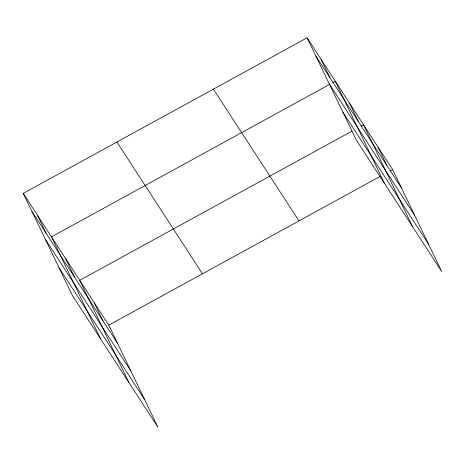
<?xml version="1.0" encoding="UTF-8"?>
<svg xmlns="http://www.w3.org/2000/svg" width="465" height="465" viewBox="0 0 465 465"><rect width="100%" height="100%" fill="white"/><g stroke="black" fill="none" stroke-linecap="round" stroke-linejoin="round"><path stroke-width="0.7" d="M23.25 193.359L108.787 325.134L157.908 427.201L72.371 295.426L23.25 193.359L307.092 37.799L392.629 169.574L441.75 271.641L356.213 139.866L307.092 37.799M329.621 84.409L51.476 236.848L100.597 338.915M332.789 82.671L335.317 81.288L384.439 183.355M352.156 131.014L79.707 280.331L128.828 382.399M361.014 126.154L363.549 124.771L412.67 226.839M108.787 325.134L379.969 176.508M390.094 170.957L392.629 169.574M315.88 56.062L401.417 187.831M329.191 83.717L414.728 215.487M342.903 112.21L428.439 243.986M213.423 89.135L298.96 220.904M116.918 142.028L202.455 273.798M32.038 211.621L117.575 343.391M45.349 239.277L130.886 371.047M59.061 267.77L144.598 399.545M378.086 147.173L386.874 165.43M349.43 103.027L358.219 121.289M321.205 59.543L329.993 77.806M94.244 302.732L103.032 320.99M65.588 258.587L74.377 276.849M37.363 215.103L46.151 233.366"/></g></svg>
